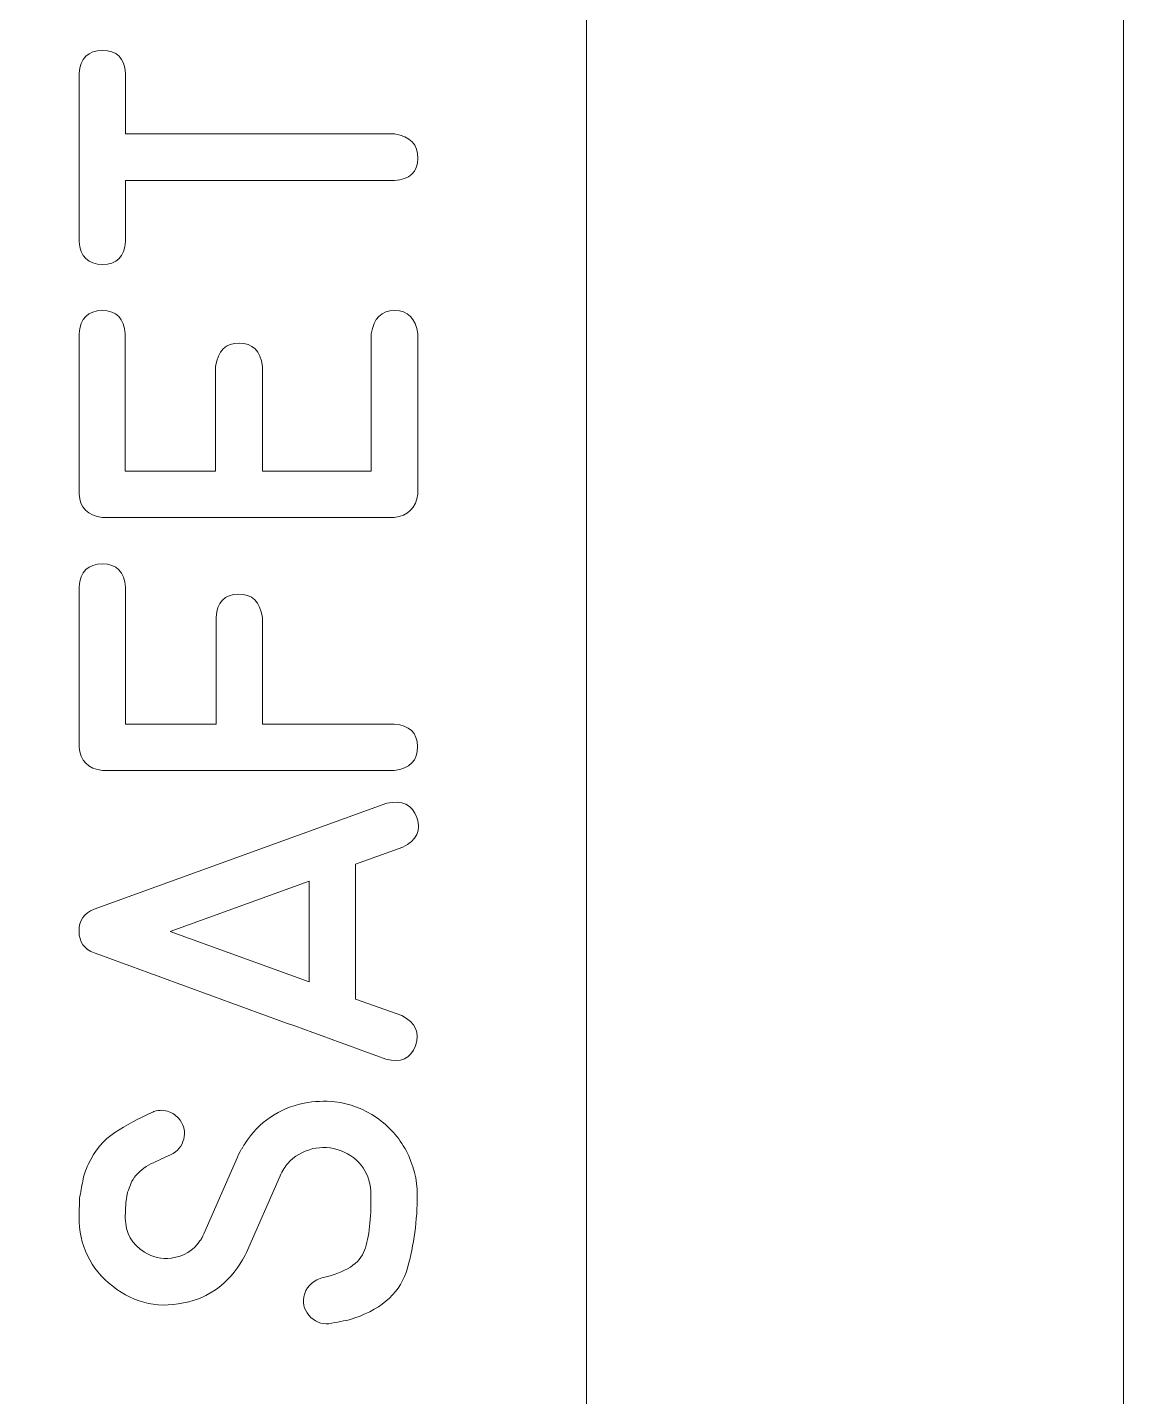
# Model space of a CAD drawing. Header units: millimetres. Extents: x -73 to 73, y -125 to 125.
# Drawn here: x 60.81 to 72.23, y 79.26 to 93.51 of the extents above; entities that cross this region are included whole.
import ezdxf

# ---------------------------------------------------------------- set-up
doc = ezdxf.new("R2010")
doc.units = ezdxf.units.MM
doc.header["$MEASUREMENT"] = 0
doc.layers.add('Layer 1', color=7, linetype='Continuous')

msp = doc.modelspace()

# ---------------------------------------------------------------- linework, layer by layer
at = {"layer": 'Layer 1', "color": 250, "lineweight": 9}
msp.add_open_spline([(31.5251, 125.474), (31.5251, 125.474), (70.7249, 125.474), (70.7249, 125.474), (70.7249, 125.474), (71.1229, 125.4742), (71.5029, 125.3163), (71.7846, 125.035), (71.7846, 125.035), (72.0662, 124.7537), (72.2246, 124.3721), (72.2249, 123.974), (72.2249, 123.974), (72.2249, 123.974), (72.2249, 119.4865), (72.2249, 119.4865), (72.2249, 119.4865), (72.2251, 119.0884), (72.0672, 118.7084), (71.7859, 118.4268), (71.7859, 118.4268), (71.5046, 118.1451), (71.1229, 117.9867), (70.7249, 117.9865), (70.7249, 117.9865), (70.7249, 117.9865), (68.2624, 117.9865), (68.2624, 117.9865), (68.2624, 117.9865), (66.1188, 117.9865), (64.138, 116.8429), (63.0662, 114.9865), (63.0662, 114.9865), (61.9944, 113.1301), (61.9944, 110.8429), (63.0662, 108.9865), (63.0662, 108.9865), (64.138, 107.1301), (66.1188, 105.9865), (68.2624, 105.9865), (68.2624, 105.9865), (68.2624, 105.9865), (70.7249, 105.9865), (70.7249, 105.9865), (70.7249, 105.9865), (71.1229, 105.9867), (71.5029, 105.8288), (71.7846, 105.5475), (71.7846, 105.5475), (72.0662, 105.2662), (72.2246, 104.8846), (72.2249, 104.4865), (72.2249, 104.4865), (72.2249, 104.4865), (72.2249, 92.9365), (72.2249, 92.9365), (72.2249, 92.9365), (72.2249, 92.9365), (72.2249, 83.4115), (72.2249, 83.4115), (72.2249, 83.4115), (72.2249, 83.4115), (72.2249, 71.8614), (72.2249, 71.8614), (72.2249, 71.8614), (72.2251, 71.0342), (71.552, 70.3616), (70.7249, 70.3614), (70.7249, 70.3614), (70.7249, 70.3614), (68.2624, 70.3614), (68.2624, 70.3614), (68.2624, 70.3614), (63.6528, 70.3614), (60.7614, 65.3534), (63.0662, 61.3614), (63.0662, 61.3614), (64.138, 59.505), (66.1188, 58.3614), (68.2624, 58.3614), (68.2624, 58.3614), (68.2624, 58.3614), (70.7249, 58.3614), (70.7249, 58.3614), (70.7249, 58.3614), (71.552, 58.3616), (72.2246, 57.6885), (72.2249, 56.8614), (72.2249, 56.8614), (72.2249, 56.8614), (72.2249, 52.3739), (72.2249, 52.3739), (72.2249, 52.3739), (72.2251, 51.5467), (71.552, 50.8741), (70.7249, 50.8739), (70.7249, 50.8739), (23.5763, 50.8621), (-23.5763, 50.8621), (-70.7249, 50.8739), (-70.7249, 50.8739), (-71.552, 50.8741), (-72.2251, 51.5467), (-72.2249, 52.3739), (-72.2249, 52.3739), (-72.2249, 52.3739), (-72.2249, 56.8614), (-72.2249, 56.8614), (-72.2249, 56.8614), (-72.2246, 57.6885), (-71.552, 58.3616), (-70.7249, 58.3614), (-70.7249, 58.3614), (-70.7249, 58.3614), (-68.2624, 58.3614), (-68.2624, 58.3614), (-68.2624, 58.3614), (-63.6528, 58.3614), (-60.7614, 63.3694), (-63.0662, 67.3614), (-63.0662, 67.3614), (-64.138, 69.2178), (-66.1188, 70.3614), (-68.2624, 70.3614), (-68.2624, 70.3614), (-68.2624, 70.3614), (-70.7249, 70.3614), (-70.7249, 70.3614), (-70.7249, 70.3614), (-71.552, 70.3616), (-72.2251, 71.0342), (-72.2249, 71.8614), (-72.2249, 71.8614), (-72.2249, 71.8614), (-72.2249, 83.4115), (-72.2249, 83.4115), (-72.2249, 83.4115), (-72.2249, 83.4115), (-72.2249, 92.9365), (-72.2249, 92.9365), (-72.2249, 92.9365), (-72.2249, 92.9365), (-72.2249, 104.4865), (-72.2249, 104.4865), (-72.2249, 104.4865), (-72.2246, 104.8846), (-72.0662, 105.2662), (-71.7846, 105.5475), (-71.7846, 105.5475), (-71.5029, 105.8288), (-71.1229, 105.9867), (-70.7249, 105.9865), (-70.7249, 105.9865), (-70.7249, 105.9865), (-68.2624, 105.9865), (-68.2624, 105.9865), (-68.2624, 105.9865), (-66.1188, 105.9865), (-64.138, 107.1301), (-63.0662, 108.9865), (-63.0662, 108.9865), (-61.9944, 110.8429), (-61.9944, 113.1301), (-63.0662, 114.9865), (-63.0662, 114.9865), (-64.138, 116.8429), (-66.1188, 117.9865), (-68.2624, 117.9865), (-68.2624, 117.9865), (-68.2624, 117.9865), (-70.7249, 117.9865), (-70.7249, 117.9865), (-70.7249, 117.9865), (-71.1229, 117.9867), (-71.5046, 118.1451), (-71.7859, 118.4268), (-71.7859, 118.4268), (-72.0672, 118.7084), (-72.2251, 119.0884), (-72.2249, 119.4865), (-72.2249, 119.4865), (-72.2249, 119.4865), (-72.2249, 123.974), (-72.2249, 123.974), (-72.2249, 123.974), (-72.2246, 124.3721), (-72.0662, 124.7537), (-71.7846, 125.035), (-71.7846, 125.035), (-71.5029, 125.3163), (-71.1229, 125.4742), (-70.7249, 125.474), (-70.7249, 125.474), (-70.7249, 125.474), (-31.5251, 125.474), (-31.5251, 125.474), (-31.5251, 125.474), (-31.5251, 125.474), (31.5251, 125.474), (31.5251, 125.474)], degree=3, knots=[0, 0, 0, 0, 0.0196078, 0.0196078, 0.0196078, 0.0196078, 0.0392157, 0.0392157, 0.0392157, 0.0392157, 0.0588235, 0.0588235, 0.0588235, 0.0588235, 0.0784314, 0.0784314, 0.0784314, 0.0784314, 0.0980392, 0.0980392, 0.0980392, 0.0980392, 0.1176471, 0.1176471, 0.1176471, 0.1176471, 0.1372549, 0.1372549, 0.1372549, 0.1372549, 0.1568627, 0.1568627, 0.1568627, 0.1568627, 0.1764706, 0.1764706, 0.1764706, 0.1764706, 0.1960784, 0.1960784, 0.1960784, 0.1960784, 0.2156863, 0.2156863, 0.2156863, 0.2156863, 0.2352941, 0.2352941, 0.2352941, 0.2352941, 0.254902, 0.254902, 0.254902, 0.254902, 0.2745098, 0.2745098, 0.2745098, 0.2745098, 0.2941176, 0.2941176, 0.2941176, 0.2941176, 0.3137255, 0.3137255, 0.3137255, 0.3137255, 0.3333333, 0.3333333, 0.3333333, 0.3333333, 0.3529412, 0.3529412, 0.3529412, 0.3529412, 0.372549, 0.372549, 0.372549, 0.372549, 0.3921569, 0.3921569, 0.3921569, 0.3921569, 0.4117647, 0.4117647, 0.4117647, 0.4117647, 0.4313725, 0.4313725, 0.4313725, 0.4313725, 0.4509804, 0.4509804, 0.4509804, 0.4509804, 0.4705882, 0.4705882, 0.4705882, 0.4705882, 0.4901961, 0.4901961, 0.4901961, 0.4901961, 0.5098039, 0.5098039, 0.5098039, 0.5098039, 0.5294118, 0.5294118, 0.5294118, 0.5294118, 0.5490196, 0.5490196, 0.5490196, 0.5490196, 0.5686275, 0.5686275, 0.5686275, 0.5686275, 0.5882353, 0.5882353, 0.5882353, 0.5882353, 0.6078431, 0.6078431, 0.6078431, 0.6078431, 0.627451, 0.627451, 0.627451, 0.627451, 0.6470588, 0.6470588, 0.6470588, 0.6470588, 0.6666667, 0.6666667, 0.6666667, 0.6666667, 0.6862745, 0.6862745, 0.6862745, 0.6862745, 0.7058824, 0.7058824, 0.7058824, 0.7058824, 0.7254902, 0.7254902, 0.7254902, 0.7254902, 0.745098, 0.745098, 0.745098, 0.745098, 0.7647059, 0.7647059, 0.7647059, 0.7647059, 0.7843137, 0.7843137, 0.7843137, 0.7843137, 0.8039216, 0.8039216, 0.8039216, 0.8039216, 0.8235294, 0.8235294, 0.8235294, 0.8235294, 0.8431373, 0.8431373, 0.8431373, 0.8431373, 0.8627451, 0.8627451, 0.8627451, 0.8627451, 0.8823529, 0.8823529, 0.8823529, 0.8823529, 0.9019608, 0.9019608, 0.9019608, 0.9019608, 0.9215686, 0.9215686, 0.9215686, 0.9215686, 0.9411765, 0.9411765, 0.9411765, 0.9411765, 0.9607843, 0.9607843, 0.9607843, 0.9607843, 1, 1, 1, 1], dxfattribs=at)
at = {"layer": 'Layer 1', "color": 114, "lineweight": 9}
msp.add_open_spline([(49.8117, 53.17), (49.8117, 53.17), (49.8117, 123.1701), (49.8117, 123.1701), (49.8117, 123.1701), (49.8117, 123.1701), (57.8117, 123.1701), (57.8117, 123.1701), (57.8117, 123.1701), (57.8117, 123.1701), (57.8117, 107.1701), (57.8117, 107.1701), (57.8117, 107.1701), (57.8117, 107.1701), (61.8117, 103.1701), (61.8117, 103.1701), (61.8117, 103.1701), (61.8117, 103.1701), (66.6314, 103.1701), (66.6314, 103.1701), (66.6314, 103.1701), (66.6314, 103.1701), (66.6314, 73.1701), (66.6314, 73.1701), (66.6314, 73.1701), (66.6314, 73.1701), (61.8117, 73.1701), (61.8117, 73.1701), (61.8117, 73.1701), (61.8117, 73.1701), (57.8117, 69.1701), (57.8117, 69.1701), (57.8117, 69.1701), (57.8117, 69.1701), (57.8117, 53.17), (57.8117, 53.17), (57.8117, 53.17), (57.8117, 53.17), (49.8117, 53.17), (49.8117, 53.17)], degree=3, knots=[0, 0, 0, 0, 0.0909091, 0.0909091, 0.0909091, 0.0909091, 0.1818182, 0.1818182, 0.1818182, 0.1818182, 0.2727273, 0.2727273, 0.2727273, 0.2727273, 0.3636364, 0.3636364, 0.3636364, 0.3636364, 0.4545455, 0.4545455, 0.4545455, 0.4545455, 0.5454545, 0.5454545, 0.5454545, 0.5454545, 0.6363636, 0.6363636, 0.6363636, 0.6363636, 0.7272727, 0.7272727, 0.7272727, 0.7272727, 0.8181818, 0.8181818, 0.8181818, 0.8181818, 1, 1, 1, 1], dxfattribs=at)
msp.add_open_spline([(49.8117, 53.17), (49.8117, 53.17), (49.8117, 123.1701), (49.8117, 123.1701), (49.8117, 123.1701), (49.8117, 123.1701), (57.8117, 123.1701), (57.8117, 123.1701), (57.8117, 123.1701), (57.8117, 123.1701), (57.8117, 107.1701), (57.8117, 107.1701), (57.8117, 107.1701), (57.8117, 107.1701), (61.8117, 103.1701), (61.8117, 103.1701), (61.8117, 103.1701), (61.8117, 103.1701), (66.6314, 103.1701), (66.6314, 103.1701), (66.6314, 103.1701), (66.6314, 103.1701), (66.6314, 73.1701), (66.6314, 73.1701), (66.6314, 73.1701), (66.6314, 73.1701), (61.8117, 73.1701), (61.8117, 73.1701), (61.8117, 73.1701), (61.8117, 73.1701), (57.8117, 69.1701), (57.8117, 69.1701), (57.8117, 69.1701), (57.8117, 69.1701), (57.8117, 53.17), (57.8117, 53.17), (57.8117, 53.17), (57.8117, 53.17), (49.8117, 53.17), (49.8117, 53.17)], degree=3, knots=[0, 0, 0, 0, 0.0909091, 0.0909091, 0.0909091, 0.0909091, 0.1818182, 0.1818182, 0.1818182, 0.1818182, 0.2727273, 0.2727273, 0.2727273, 0.2727273, 0.3636364, 0.3636364, 0.3636364, 0.3636364, 0.4545455, 0.4545455, 0.4545455, 0.4545455, 0.5454545, 0.5454545, 0.5454545, 0.5454545, 0.6363636, 0.6363636, 0.6363636, 0.6363636, 0.7272727, 0.7272727, 0.7272727, 0.7272727, 0.8181818, 0.8181818, 0.8181818, 0.8181818, 1, 1, 1, 1], dxfattribs=at)
at = {"layer": 'Layer 1', "color": 240, "lineweight": 9}
for points, knots in [([(64.6341, 91.9158), (64.6341, 91.9158), (61.8331, 91.9158), (61.8331, 91.9158), (61.8331, 91.9158), (61.8331, 91.9158), (61.8331, 91.2838), (61.8331, 91.2838), (61.8331, 91.2838), (61.8208, 91.1232), (61.7403, 91.0427), (61.5915, 91.0433), (61.5915, 91.0433), (61.4427, 91.0439), (61.361, 91.1244), (61.3475, 91.2838), (61.3475, 91.2838), (61.3475, 91.2838), (61.3475, 93.0323), (61.3475, 93.0323), (61.3475, 93.0323), (61.3604, 93.1905), (61.4416, 93.2704), (61.5915, 93.271), (61.5915, 93.271), (61.7408, 93.2716), (61.822, 93.1917), (61.8331, 93.0323), (61.8331, 93.0323), (61.8331, 93.0323), (61.8331, 92.402), (61.8331, 92.402), (61.8331, 92.402), (61.8331, 92.402), (64.6341, 92.402), (64.6341, 92.402), (64.6341, 92.402), (64.797, 92.3756), (64.8776, 92.2909), (64.8752, 92.1475), (64.8752, 92.1475), (64.8728, 92.0046), (64.7923, 91.9276), (64.6341, 91.9158)], [0, 0, 0, 0, 0.0833333, 0.0833333, 0.0833333, 0.0833333, 0.1666667, 0.1666667, 0.1666667, 0.1666667, 0.25, 0.25, 0.25, 0.25, 0.3333333, 0.3333333, 0.3333333, 0.3333333, 0.4166667, 0.4166667, 0.4166667, 0.4166667, 0.5, 0.5, 0.5, 0.5, 0.5833333, 0.5833333, 0.5833333, 0.5833333, 0.6666667, 0.6666667, 0.6666667, 0.6666667, 0.75, 0.75, 0.75, 0.75, 0.8333333, 0.8333333, 0.8333333, 0.8333333, 1, 1, 1, 1]), ([(61.8279, 90.3213), (61.8279, 90.3213), (61.8279, 88.8932), (61.8279, 88.8932), (61.8279, 88.8932), (61.8279, 88.8932), (62.7703, 88.8932), (62.7703, 88.8932), (62.7703, 88.8932), (62.7703, 88.8932), (62.7703, 89.9821), (62.7703, 89.9821), (62.7703, 89.9821), (62.7944, 90.1449), (62.8762, 90.2261), (63.0155, 90.2255), (63.0155, 90.2255), (63.1554, 90.2249), (63.2366, 90.1438), (63.2595, 89.9821), (63.2595, 89.9821), (63.2595, 89.9821), (63.2595, 88.8932), (63.2595, 88.8932), (63.2595, 88.8932), (63.2595, 88.8932), (64.3913, 88.8932), (64.3913, 88.8932), (64.3913, 88.8932), (64.3913, 88.8932), (64.3913, 90.3213), (64.3913, 90.3213), (64.3913, 90.3213), (64.4154, 90.483), (64.496, 90.5641), (64.6341, 90.5641), (64.6341, 90.5641), (64.7717, 90.5641), (64.8523, 90.483), (64.8752, 90.3213), (64.8752, 90.3213), (64.8752, 90.3213), (64.8752, 88.6539), (64.8752, 88.6539), (64.8752, 88.6539), (64.857, 88.5104), (64.7752, 88.4287), (64.6306, 88.4093), (64.6306, 88.4093), (64.6306, 88.4093), (61.5886, 88.4093), (61.5886, 88.4093), (61.5886, 88.4093), (61.4369, 88.4311), (61.3569, 88.5128), (61.3475, 88.6539), (61.3475, 88.6539), (61.3475, 88.6539), (61.3475, 90.3213), (61.3475, 90.3213), (61.3475, 90.3213), (61.3604, 90.483), (61.441, 90.5641), (61.5897, 90.5635), (61.5897, 90.5635), (61.7385, 90.563), (61.8179, 90.4818), (61.8279, 90.3213)], [0, 0, 0, 0, 0.0555556, 0.0555556, 0.0555556, 0.0555556, 0.1111111, 0.1111111, 0.1111111, 0.1111111, 0.1666667, 0.1666667, 0.1666667, 0.1666667, 0.2222222, 0.2222222, 0.2222222, 0.2222222, 0.2777778, 0.2777778, 0.2777778, 0.2777778, 0.3333333, 0.3333333, 0.3333333, 0.3333333, 0.3888889, 0.3888889, 0.3888889, 0.3888889, 0.4444444, 0.4444444, 0.4444444, 0.4444444, 0.5, 0.5, 0.5, 0.5, 0.5555556, 0.5555556, 0.5555556, 0.5555556, 0.6111111, 0.6111111, 0.6111111, 0.6111111, 0.6666667, 0.6666667, 0.6666667, 0.6666667, 0.7222222, 0.7222222, 0.7222222, 0.7222222, 0.7777778, 0.7777778, 0.7777778, 0.7777778, 0.8333333, 0.8333333, 0.8333333, 0.8333333, 0.8888889, 0.8888889, 0.8888889, 0.8888889, 1, 1, 1, 1]), ([(64.6306, 85.7759), (64.6306, 85.7759), (61.5921, 85.7759), (61.5921, 85.7759), (61.5921, 85.7759), (61.4404, 85.7965), (61.3593, 85.8782), (61.3475, 86.0205), (61.3475, 86.0205), (61.3475, 86.0205), (61.3475, 87.6879), (61.3475, 87.6879), (61.3475, 87.6879), (61.3604, 87.8472), (61.4416, 87.9272), (61.5915, 87.9272), (61.5915, 87.9272), (61.7408, 87.9272), (61.8214, 87.8461), (61.8314, 87.6844), (61.8314, 87.6844), (61.8314, 87.6844), (61.8314, 86.2598), (61.8314, 86.2598), (61.8314, 86.2598), (61.8314, 86.2598), (62.7739, 86.2598), (62.7739, 86.2598), (62.7739, 86.2598), (62.7739, 86.2598), (62.7739, 87.371), (62.7739, 87.371), (62.7739, 87.371), (62.785, 87.5292), (62.8626, 87.6097), (63.0061, 87.6121), (63.0061, 87.6121), (63.1496, 87.6144), (63.2336, 87.5339), (63.2577, 87.371), (63.2577, 87.371), (63.2577, 87.371), (63.2577, 86.2598), (63.2577, 86.2598), (63.2577, 86.2598), (63.2577, 86.2598), (64.6306, 86.2598), (64.6306, 86.2598), (64.6306, 86.2598), (64.7894, 86.2486), (64.8693, 86.1704), (64.8717, 86.0264), (64.8717, 86.0264), (64.874, 85.8823), (64.7935, 85.7988), (64.6306, 85.7759)], [0, 0, 0, 0, 0.0666667, 0.0666667, 0.0666667, 0.0666667, 0.1333333, 0.1333333, 0.1333333, 0.1333333, 0.2, 0.2, 0.2, 0.2, 0.2666667, 0.2666667, 0.2666667, 0.2666667, 0.3333333, 0.3333333, 0.3333333, 0.3333333, 0.4, 0.4, 0.4, 0.4, 0.4666667, 0.4666667, 0.4666667, 0.4666667, 0.5333333, 0.5333333, 0.5333333, 0.5333333, 0.6, 0.6, 0.6, 0.6, 0.6666667, 0.6666667, 0.6666667, 0.6666667, 0.7333333, 0.7333333, 0.7333333, 0.7333333, 0.8, 0.8, 0.8, 0.8, 0.8666667, 0.8666667, 0.8666667, 0.8666667, 1, 1, 1, 1]), ([(64.543, 82.7738), (64.0362, 82.9573), (63.53, 83.1413), (63.0243, 83.3253), (63.0243, 83.3253), (62.5187, 83.51), (62.0125, 83.6946), (61.5062, 83.8792), (61.5062, 83.8792), (61.4016, 83.9174), (61.3487, 83.9927), (61.3475, 84.105), (61.3475, 84.105), (61.3463, 84.2179), (61.3992, 84.2937), (61.5062, 84.3325), (61.5062, 84.3325), (61.5062, 84.3325), (64.5512, 85.4367), (64.5512, 85.4367), (64.5512, 85.4367), (64.7135, 85.4708), (64.8176, 85.4214), (64.8646, 85.2885), (64.8646, 85.2885), (64.9122, 85.155), (64.8634, 85.0527), (64.72, 84.9798), (64.72, 84.9798), (64.72, 84.9798), (64.2273, 84.8029), (64.2273, 84.8029), (64.2273, 84.8029), (64.2273, 84.8029), (64.2273, 83.3988), (64.2273, 83.3988), (64.2273, 83.3988), (64.2273, 83.3988), (64.7082, 83.2266), (64.7082, 83.2266), (64.7082, 83.2266), (64.8529, 83.1531), (64.8999, 83.0484), (64.8499, 82.9132), (64.8499, 82.9132), (64.8005, 82.7774), (64.6976, 82.7309), (64.543, 82.7738)], [0, 0, 0, 0, 0.0769231, 0.0769231, 0.0769231, 0.0769231, 0.1538462, 0.1538462, 0.1538462, 0.1538462, 0.2307692, 0.2307692, 0.2307692, 0.2307692, 0.3076923, 0.3076923, 0.3076923, 0.3076923, 0.3846154, 0.3846154, 0.3846154, 0.3846154, 0.4615385, 0.4615385, 0.4615385, 0.4615385, 0.5384615, 0.5384615, 0.5384615, 0.5384615, 0.6153846, 0.6153846, 0.6153846, 0.6153846, 0.6923077, 0.6923077, 0.6923077, 0.6923077, 0.7692308, 0.7692308, 0.7692308, 0.7692308, 0.8461538, 0.8461538, 0.8461538, 0.8461538, 1, 1, 1, 1]), ([(63.7434, 84.6271), (63.7434, 84.6271), (62.2965, 84.1032), (62.2965, 84.1032), (62.2965, 84.1032), (62.2965, 84.1032), (63.7434, 83.5764), (63.7434, 83.5764), (63.7434, 83.5764), (63.7434, 83.5764), (63.7434, 84.6271), (63.7434, 84.6271)], [0, 0, 0, 0, 0.25, 0.25, 0.25, 0.25, 0.5, 0.5, 0.5, 0.5, 1, 1, 1, 1]), ([(62.2965, 84.1032), (62.2965, 84.1032), (63.7434, 84.6271), (63.7434, 84.6271), (63.7434, 84.6271), (63.7434, 84.6271), (62.2965, 84.1032), (62.2965, 84.1032)], [0, 0, 0, 0, 0.3333333, 0.3333333, 0.3333333, 0.3333333, 1, 1, 1, 1]), ([(62.9979, 81.752), (62.9979, 81.752), (63.0096, 81.7796), (63.0096, 81.7796), (63.0096, 81.7796), (63.0096, 81.7796), (63.0249, 81.8108), (63.0249, 81.8108), (63.0249, 81.8108), (63.0249, 81.8108), (63.0408, 81.8384), (63.0408, 81.8384), (63.0408, 81.8384), (63.0467, 81.8461), (63.052, 81.8555), (63.0573, 81.8649), (63.0573, 81.8649), (63.062, 81.8749), (63.0678, 81.8843), (63.0731, 81.8937), (63.0731, 81.8937), (63.2225, 82.1206), (63.4294, 82.2617), (63.6934, 82.3152), (63.6934, 82.3152), (63.7969, 82.3358), (63.9033, 82.3405), (64.0121, 82.3294), (64.0121, 82.3294), (64.1685, 82.3105), (64.3125, 82.2559), (64.4454, 82.1647), (64.4454, 82.1647), (64.5783, 82.0736), (64.6806, 81.9589), (64.7529, 81.8214), (64.7529, 81.8214), (64.8311, 81.6732), (64.8699, 81.5197), (64.8699, 81.361), (64.8699, 81.361), (64.8699, 81.0947), (64.8358, 80.8407), (64.7676, 80.5978), (64.7676, 80.5978), (64.6994, 80.3556), (64.5166, 80.1828), (64.219, 80.0799), (64.219, 80.0799), (64.1808, 80.0657), (64.142, 80.0558), (64.102, 80.0487), (64.102, 80.0487), (64.0615, 80.0416), (64.0215, 80.0334), (63.9809, 80.0246), (63.9809, 80.0246), (63.8986, 80.0075), (63.8257, 80.0275), (63.7622, 80.0857), (63.7622, 80.0857), (63.6993, 80.1434), (63.6752, 80.2157), (63.6899, 80.3015), (63.6899, 80.3015), (63.7087, 80.3926), (63.7646, 80.4556), (63.8586, 80.4914), (63.8586, 80.4914), (63.8586, 80.4914), (63.8745, 80.4967), (63.8745, 80.4967), (63.8745, 80.4967), (64.1238, 80.5514), (64.2726, 80.6478), (64.3208, 80.7848), (64.3208, 80.7848), (64.369, 80.9224), (64.3907, 81.1129), (64.386, 81.3575), (64.386, 81.3575), (64.386, 81.5827), (64.2802, 81.7373), (64.0691, 81.8214), (64.0691, 81.8214), (63.975, 81.8578), (63.8769, 81.8637), (63.7751, 81.8384), (63.7751, 81.8384), (63.674, 81.8131), (63.5888, 81.7632), (63.5212, 81.6885), (63.5212, 81.6885), (63.4923, 81.655), (63.4659, 81.6115), (63.4406, 81.5574), (63.4406, 81.5574), (63.4406, 81.5574), (63.0908, 80.7601), (63.0908, 80.7601), (63.0908, 80.7601), (63.0908, 80.7601), (63.0767, 80.7342), (63.0767, 80.7342), (63.0767, 80.7342), (62.9391, 80.4732), (62.7433, 80.3115), (62.4893, 80.2486), (62.4893, 80.2486), (62.1953, 80.1716), (61.9319, 80.2251), (61.6979, 80.4097), (61.6979, 80.4097), (61.4645, 80.5937), (61.3475, 80.836), (61.3475, 81.1352), (61.3475, 81.1352), (61.3475, 81.1352), (61.3528, 81.3251), (61.3528, 81.3251), (61.3528, 81.3251), (61.364, 81.3869), (61.3751, 81.4468), (61.3863, 81.5039), (61.3863, 81.5039), (61.3969, 81.5615), (61.4157, 81.6197), (61.4422, 81.6779), (61.4422, 81.6779), (61.5098, 81.8225), (61.6033, 81.9337), (61.7214, 82.0107), (61.7214, 82.0107), (61.8396, 82.0877), (61.9678, 82.1571), (62.1054, 82.2188), (62.1054, 82.2188), (62.1183, 82.2247), (62.133, 82.23), (62.1501, 82.2347), (62.1501, 82.2347), (62.2065, 82.247), (62.2576, 82.2412), (62.3035, 82.2171), (62.3035, 82.2171), (62.3323, 82.2035), (62.3541, 82.1888), (62.3688, 82.1741), (62.3688, 82.1741), (62.3841, 82.1594), (62.3941, 82.1471), (62.3999, 82.1383), (62.3999, 82.1383), (62.4423, 82.0783), (62.4552, 82.013), (62.4376, 81.9419), (62.4376, 81.9419), (62.4217, 81.8702), (62.3758, 81.8161), (62.3, 81.7779), (62.3, 81.7779), (62.2335, 81.7479), (62.1653, 81.7161), (62.096, 81.6826), (62.096, 81.6826), (62.0266, 81.6485), (61.969, 81.6009), (61.9225, 81.5403), (61.9225, 81.5403), (61.9043, 81.515), (61.8908, 81.4904), (61.8825, 81.4668), (61.8825, 81.4668), (61.8737, 81.4433), (61.8643, 81.4174), (61.8537, 81.3886), (61.8537, 81.3886), (61.8537, 81.3886), (61.8349, 81.2769), (61.8349, 81.2769), (61.8349, 81.2769), (61.8349, 81.2769), (61.8296, 81.1182), (61.8296, 81.1182), (61.8296, 81.1182), (61.832, 80.9641), (61.8984, 80.8465), (62.0295, 80.7654), (62.0295, 80.7654), (62.1136, 80.7101), (62.2071, 80.6896), (62.3106, 80.7031), (62.3106, 80.7031), (62.4376, 80.719), (62.5363, 80.7789), (62.6069, 80.8824), (62.6069, 80.8824), (62.6098, 80.8871), (62.6139, 80.8918), (62.6181, 80.8977), (62.6181, 80.8977), (62.6216, 80.9036), (62.6257, 80.91), (62.6292, 80.9165), (62.6292, 80.9165), (62.6292, 80.9165), (62.6375, 80.9359), (62.6375, 80.9359), (62.6375, 80.9359), (62.6375, 80.9359), (62.6463, 80.9565), (62.6463, 80.9565), (62.6463, 80.9565), (62.6463, 80.9565), (62.9979, 81.752), (62.9979, 81.752)], [0, 0, 0, 0, 0.0181818, 0.0181818, 0.0181818, 0.0181818, 0.0363636, 0.0363636, 0.0363636, 0.0363636, 0.0545455, 0.0545455, 0.0545455, 0.0545455, 0.0727273, 0.0727273, 0.0727273, 0.0727273, 0.0909091, 0.0909091, 0.0909091, 0.0909091, 0.1090909, 0.1090909, 0.1090909, 0.1090909, 0.1272727, 0.1272727, 0.1272727, 0.1272727, 0.1454545, 0.1454545, 0.1454545, 0.1454545, 0.1636364, 0.1636364, 0.1636364, 0.1636364, 0.1818182, 0.1818182, 0.1818182, 0.1818182, 0.2, 0.2, 0.2, 0.2, 0.2181818, 0.2181818, 0.2181818, 0.2181818, 0.2363636, 0.2363636, 0.2363636, 0.2363636, 0.2545455, 0.2545455, 0.2545455, 0.2545455, 0.2727273, 0.2727273, 0.2727273, 0.2727273, 0.2909091, 0.2909091, 0.2909091, 0.2909091, 0.3090909, 0.3090909, 0.3090909, 0.3090909, 0.3272727, 0.3272727, 0.3272727, 0.3272727, 0.3454545, 0.3454545, 0.3454545, 0.3454545, 0.3636364, 0.3636364, 0.3636364, 0.3636364, 0.3818182, 0.3818182, 0.3818182, 0.3818182, 0.4, 0.4, 0.4, 0.4, 0.4181818, 0.4181818, 0.4181818, 0.4181818, 0.4363636, 0.4363636, 0.4363636, 0.4363636, 0.4545455, 0.4545455, 0.4545455, 0.4545455, 0.4727273, 0.4727273, 0.4727273, 0.4727273, 0.4909091, 0.4909091, 0.4909091, 0.4909091, 0.5090909, 0.5090909, 0.5090909, 0.5090909, 0.5272727, 0.5272727, 0.5272727, 0.5272727, 0.5454545, 0.5454545, 0.5454545, 0.5454545, 0.5636364, 0.5636364, 0.5636364, 0.5636364, 0.5818182, 0.5818182, 0.5818182, 0.5818182, 0.6, 0.6, 0.6, 0.6, 0.6181818, 0.6181818, 0.6181818, 0.6181818, 0.6363636, 0.6363636, 0.6363636, 0.6363636, 0.6545455, 0.6545455, 0.6545455, 0.6545455, 0.6727273, 0.6727273, 0.6727273, 0.6727273, 0.6909091, 0.6909091, 0.6909091, 0.6909091, 0.7090909, 0.7090909, 0.7090909, 0.7090909, 0.7272727, 0.7272727, 0.7272727, 0.7272727, 0.7454545, 0.7454545, 0.7454545, 0.7454545, 0.7636364, 0.7636364, 0.7636364, 0.7636364, 0.7818182, 0.7818182, 0.7818182, 0.7818182, 0.8, 0.8, 0.8, 0.8, 0.8181818, 0.8181818, 0.8181818, 0.8181818, 0.8363636, 0.8363636, 0.8363636, 0.8363636, 0.8545455, 0.8545455, 0.8545455, 0.8545455, 0.8727273, 0.8727273, 0.8727273, 0.8727273, 0.8909091, 0.8909091, 0.8909091, 0.8909091, 0.9090909, 0.9090909, 0.9090909, 0.9090909, 0.9272727, 0.9272727, 0.9272727, 0.9272727, 0.9454545, 0.9454545, 0.9454545, 0.9454545, 0.9636364, 0.9636364, 0.9636364, 0.9636364, 1, 1, 1, 1])]:
    msp.add_open_spline(points, degree=3, knots=knots, dxfattribs=at)

doc.saveas('drawing.dxf')
